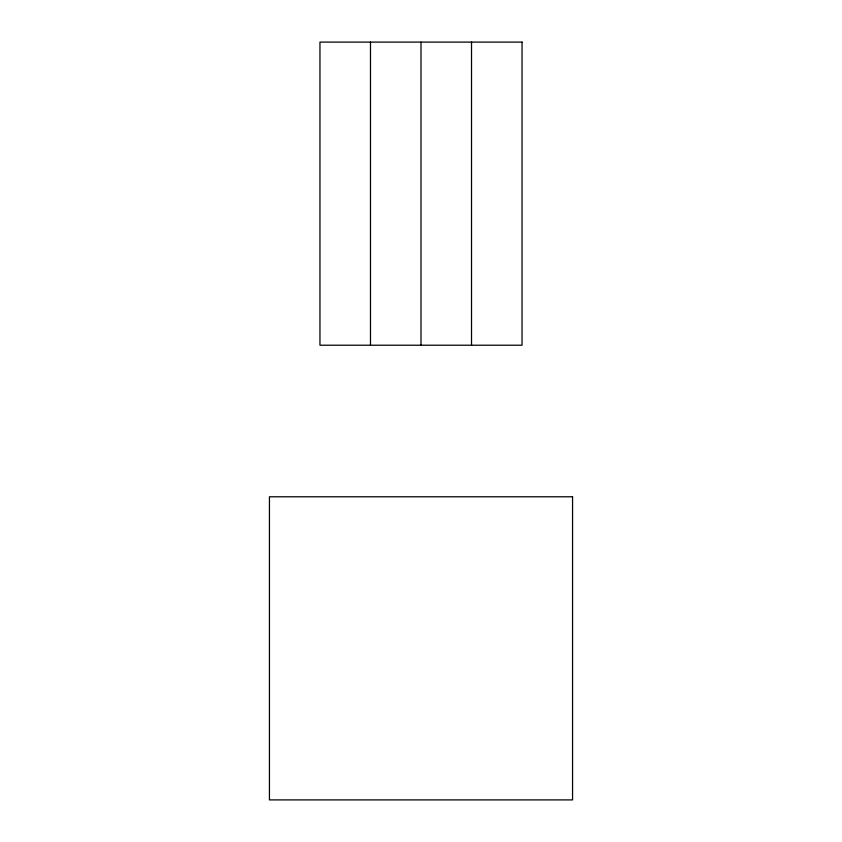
<?xml version="1.0" encoding="UTF-8"?>
<svg xmlns="http://www.w3.org/2000/svg" width="842" height="842" viewBox="0 0 842 842"><rect width="100%" height="100%" fill="white"/><g stroke="black" fill="none" stroke-linecap="round" stroke-linejoin="round"><path stroke-width="1.26" d="M471.52 42.1L471.52 345.22M421 42.1L421 345.22M370.48 42.1L370.48 345.22M522.04 42.1L319.96 42.1L319.96 345.22L522.04 345.22L522.04 42.1M572.56 496.78L269.44 496.78L269.44 799.9L572.56 799.9L572.56 496.78"/></g></svg>
